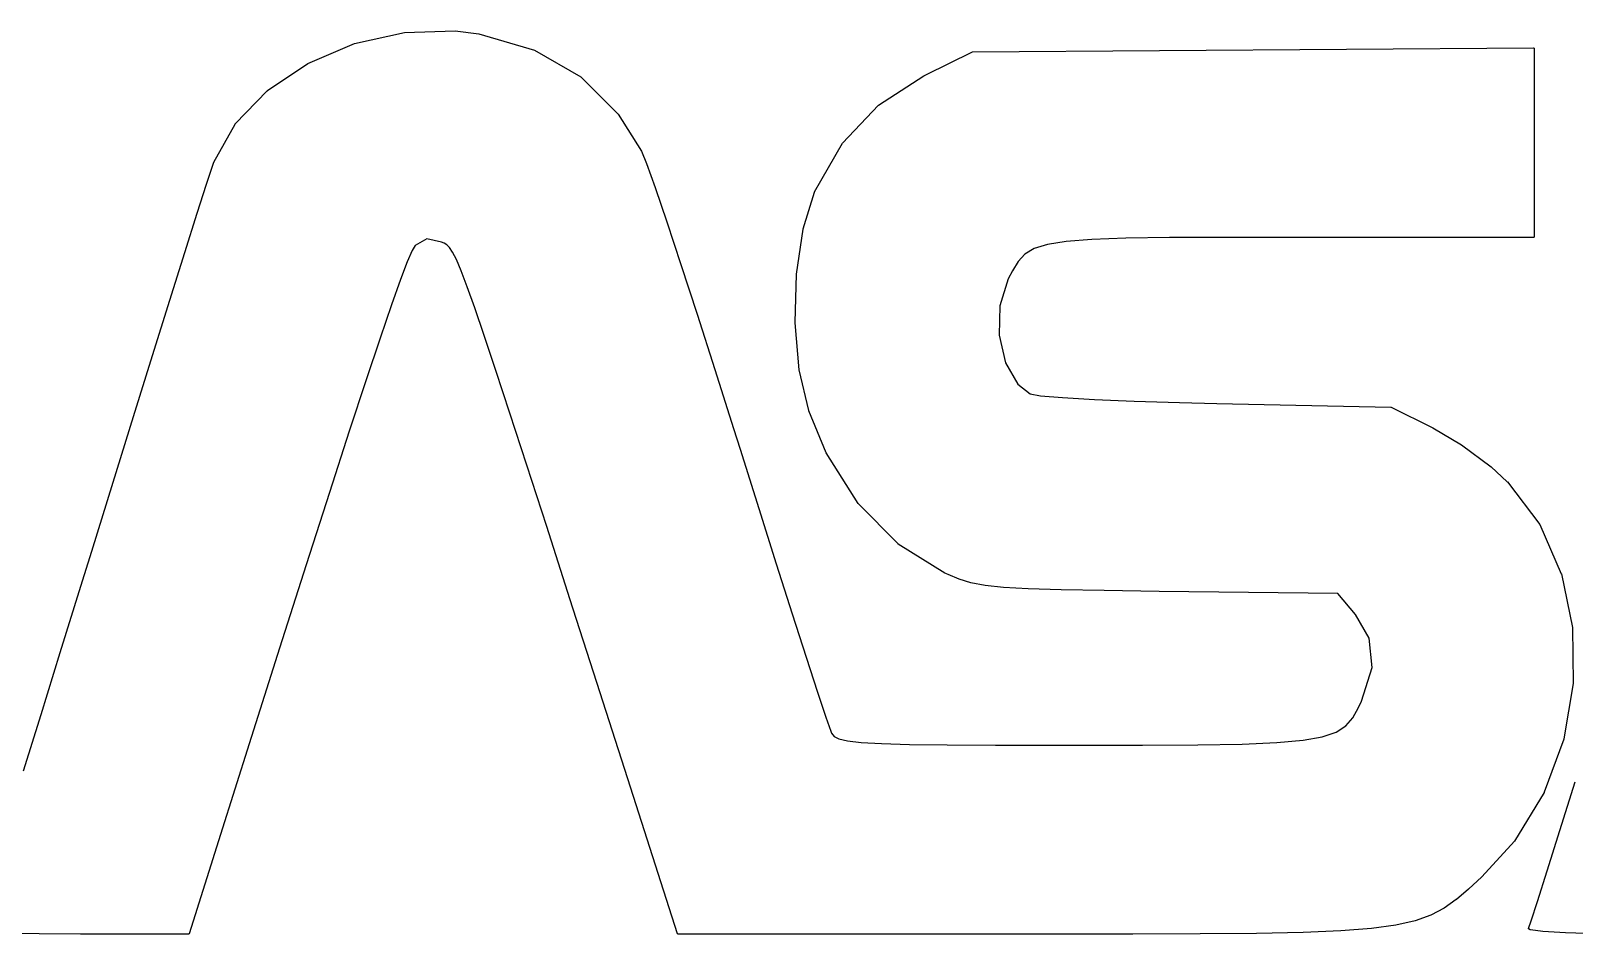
# Model space of a CAD drawing. Extents: x 42 to 158, y -102 to -39.
# Drawn here: x 96.88 to 115.64, y -65.62 to -54.65 of the extents above; entities that cross this region are included whole.
import ezdxf

# ---------------------------------------------------------------- set-up
doc = ezdxf.new("R2010")
doc.units = 0
doc.header["$MEASUREMENT"] = 0
doc.layers.add('BLACK', color=7, linetype='CONTINUOUS')

msp = doc.modelspace()

# ---------------------------------------------------------------- linework, layer by layer
at = {"layer": 'BLACK', "linetype": 'CONTINUOUS'}
for p, q in [((100.813, -54.8011), (101.419, -54.6644)), ((101.419, -54.6644), (101.42, -54.6643)), ((101.419, -54.6644), (101.419, -54.6644)), ((101.419, -54.6644), (101.419, -54.6644)), ((101.419, -54.6644), (101.419, -54.6644)), ((101.419, -54.6644), (101.419, -54.6644)), ((101.42, -54.6643), (102.037, -54.6462)), ((101.42, -54.6643), (101.42, -54.6643)), ((102.037, -54.6462), (102.037, -54.6462)), ((102.037, -54.6462), (102.037, -54.6463)), ((102.037, -54.6463), (102.038, -54.6463)), ((102.038, -54.6463), (102.324, -54.6832)), ((102.324, -54.6832), (102.324, -54.6832)), ((102.324, -54.6832), (102.324, -54.6833)), ((102.324, -54.6833), (102.324, -54.6833)), ((102.324, -54.6833), (103, -54.8809)), ((100.247, -55.0421), (100.812, -54.8014)), ((100.812, -54.8014), (100.813, -54.8012)), ((100.812, -54.8014), (100.812, -54.8014)), ((100.813, -54.8012), (100.813, -54.8011)), ((103, -54.8809), (103, -54.8809)), ((103, -54.8809), (103, -54.8809)), ((103, -54.8809), (103, -54.8809)), ((103, -54.8809), (103, -54.8811)), ((103, -54.8811), (103.001, -54.8813)), ((103.001, -54.8813), (103.001, -54.8813)), ((103.001, -54.8813), (103.001, -54.8813)), ((103.001, -54.8813), (103.563, -55.2045)), ((107.758, -55.1812), (108.325, -54.9018)), ((108.325, -54.9016), (108.326, -54.9015)), ((108.325, -54.9017), (108.325, -54.9016)), ((108.325, -54.9018), (108.325, -54.9017)), ((108.325, -54.9018), (108.325, -54.9018)), ((108.325, -54.9018), (108.325, -54.9018)), ((108.326, -54.9014), (108.327, -54.9013)), ((108.326, -54.9015), (108.326, -54.9014)), ((108.326, -54.9014), (108.326, -54.9014)), ((108.326, -54.9015), (108.326, -54.9015)), ((108.327, -54.9013), (115.147, -54.8518)), ((108.327, -54.9013), (108.327, -54.9013)), ((108.327, -54.9013), (108.327, -54.9013)), ((115.147, -54.8518), (115.147, -54.8518)), ((115.147, -54.8518), (115.148, -54.8519)), ((115.148, -54.8519), (115.148, -54.852)), ((115.148, -54.852), (115.149, -54.8522)), ((115.149, -54.8522), (115.149, -54.8526)), ((115.149, -54.8526), (115.149, -54.8526)), ((115.149, -54.8526), (115.149, -54.8526)), ((115.149, -54.8526), (115.15, -54.8533)), ((115.15, -54.8533), (115.151, -54.854)), ((115.151, -54.854), (115.151, -54.8549)), ((115.151, -54.8549), (115.152, -54.8558)), ((115.152, -54.8558), (115.152, -54.8568)), ((115.152, -54.8568), (115.152, -57.1501)), ((99.7537, -55.3724), (100.247, -55.0425)), ((100.247, -55.0423), (100.247, -55.0421)), ((100.247, -55.0425), (100.247, -55.0423)), ((100.247, -55.0425), (100.247, -55.0425)), ((100.247, -55.0425), (100.247, -55.0425)), ((100.247, -55.0425), (100.247, -55.0425)), ((100.247, -55.0425), (100.247, -55.0425)), ((103.563, -55.2045), (103.563, -55.2046)), ((103.563, -55.2046), (103.564, -55.2046)), ((103.564, -55.2046), (103.564, -55.2047)), ((103.564, -55.2047), (103.564, -55.2049)), ((103.564, -55.2049), (103.564, -55.2051)), ((103.564, -55.2051), (103.564, -55.2052)), ((103.564, -55.2052), (103.564, -55.2053)), ((103.564, -55.2053), (104.017, -55.6564)), ((107.183, -55.5481), (107.734, -55.1928)), ((107.734, -55.1927), (107.735, -55.1926)), ((107.734, -55.1928), (107.734, -55.1927)), ((107.735, -55.1925), (107.757, -55.1812)), ((107.735, -55.1926), (107.735, -55.1925)), ((107.757, -55.1812), (107.758, -55.1812)), ((107.758, -55.1812), (107.758, -55.1812)), ((99.3622, -55.7773), (99.7529, -55.3731)), ((99.7529, -55.373), (99.7531, -55.3728)), ((99.7529, -55.3731), (99.7529, -55.373)), ((99.7529, -55.373), (99.7529, -55.373)), ((99.7529, -55.373), (99.7529, -55.373)), ((99.7531, -55.3728), (99.7537, -55.3724)), ((99.7537, -55.3724), (99.7537, -55.3724)), ((99.7537, -55.3724), (99.7537, -55.3724)), ((104.017, -55.6564), (104.017, -55.6565)), ((104.017, -55.6565), (104.017, -55.6565)), ((104.017, -55.6565), (104.017, -55.6565)), ((104.017, -55.6565), (104.018, -55.6569)), ((104.018, -55.6569), (104.018, -55.6572)), ((104.018, -55.6572), (104.018, -55.6573)), ((104.018, -55.6573), (104.018, -55.6573)), ((104.018, -55.6573), (104.301, -56.1064)), ((106.747, -56.0111), (107.182, -55.5489)), ((107.182, -55.5485), (107.183, -55.5482)), ((107.182, -55.5487), (107.182, -55.5485)), ((107.182, -55.5488), (107.182, -55.5487)), ((107.182, -55.5489), (107.182, -55.5488)), ((107.182, -55.5488), (107.182, -55.5488)), ((107.183, -55.5482), (107.183, -55.5481)), ((107.183, -55.5482), (107.183, -55.5482)), ((99.1036, -56.2423), (99.3614, -55.7784)), ((99.3614, -55.7784), (99.3615, -55.7783)), ((99.3615, -55.7782), (99.3616, -55.7781)), ((99.3615, -55.7783), (99.3615, -55.7782)), ((99.3616, -55.7781), (99.3618, -55.7778)), ((99.3618, -55.7778), (99.362, -55.7775)), ((99.362, -55.7775), (99.3621, -55.7774)), ((99.3621, -55.7774), (99.3622, -55.7773)), ((106.406, -56.6039), (106.746, -56.012)), ((106.746, -56.0118), (106.747, -56.0115)), ((106.746, -56.0119), (106.746, -56.0118)), ((106.746, -56.012), (106.746, -56.0119)), ((106.746, -56.0119), (106.746, -56.0119)), ((106.747, -56.0112), (106.747, -56.0111)), ((106.747, -56.0111), (106.747, -56.0111)), ((106.747, -56.0115), (106.747, -56.0112)), ((99.0862, -56.2919), (99.1032, -56.2431)), ((99.1032, -56.2431), (99.1034, -56.2427)), ((99.1032, -56.2431), (99.1032, -56.2431)), ((99.1034, -56.2427), (99.1036, -56.2423)), ((104.301, -56.1064), (104.301, -56.1064)), ((104.301, -56.1064), (104.301, -56.1068)), ((104.301, -56.1068), (104.301, -56.1071)), ((104.301, -56.1071), (104.362, -56.257)), ((104.362, -56.257), (104.362, -56.2571)), ((104.362, -56.2571), (104.362, -56.2572)), ((104.362, -56.2572), (104.362, -56.2572)), ((104.362, -56.2572), (104.466, -56.5497)), ((99.0151, -56.5084), (99.0861, -56.292)), ((99.0861, -56.292), (99.0862, -56.292)), ((99.0862, -56.292), (99.0862, -56.2919)), ((99.0862, -56.2919), (99.0862, -56.2919)), ((98.9016, -56.8628), (99.0151, -56.5085)), ((99.0151, -56.5085), (99.0151, -56.5084)), ((99.0151, -56.5084), (99.0151, -56.5084)), ((104.466, -56.5497), (104.466, -56.5498)), ((104.466, -56.5498), (104.466, -56.5498)), ((104.466, -56.5498), (104.608, -56.9656)), ((106.266, -57.0532), (106.406, -56.6054)), ((106.406, -56.6041), (106.406, -56.6039)), ((106.406, -56.6043), (106.406, -56.6041)), ((106.406, -56.6044), (106.406, -56.6043)), ((106.406, -56.6049), (106.406, -56.6044)), ((106.406, -56.6051), (106.406, -56.6049)), ((106.406, -56.6054), (106.406, -56.6051)), ((106.406, -56.6054), (106.406, -56.6054)), ((98.7509, -57.3387), (98.9016, -56.8628)), ((98.9016, -56.8628), (98.9016, -56.8628)), ((104.608, -56.9656), (104.608, -56.9656)), ((104.608, -56.9656), (104.608, -56.9656)), ((104.608, -56.9656), (104.781, -57.4855)), ((101.69, -57.1718), (101.551, -57.2552)), ((101.871, -57.2133), (101.69, -57.1718)), ((101.902, -57.2269), (101.871, -57.2133)), ((106.186, -57.6017), (106.265, -57.054)), ((106.265, -57.0536), (106.266, -57.0532)), ((106.265, -57.0539), (106.265, -57.0536)), ((106.265, -57.054), (106.265, -57.0539)), ((109.465, -57.2039), (109.237, -57.2406)), ((109.777, -57.1795), (109.465, -57.2039)), ((110.19, -57.165), (109.777, -57.1795)), ((110.72, -57.1577), (110.19, -57.165)), ((111.385, -57.1553), (110.72, -57.1577)), ((110.72, -57.1577), (110.72, -57.1577)), ((112.202, -57.155), (111.385, -57.1553)), ((115.147, -57.155), (112.202, -57.155)), ((115.148, -57.1549), (115.147, -57.1549)), ((115.147, -57.1549), (115.147, -57.155)), ((115.149, -57.1546), (115.148, -57.1548)), ((115.148, -57.1548), (115.148, -57.1549)), ((115.148, -57.1549), (115.148, -57.1549)), ((115.148, -57.1549), (115.148, -57.1549)), ((115.15, -57.1538), (115.149, -57.1542)), ((115.149, -57.1542), (115.149, -57.1542)), ((115.149, -57.1542), (115.149, -57.1542)), ((115.149, -57.1542), (115.149, -57.1544)), ((115.149, -57.1544), (115.149, -57.1546)), ((115.149, -57.1546), (115.149, -57.1546)), ((115.149, -57.1546), (115.149, -57.1546)), ((115.151, -57.1528), (115.15, -57.1532)), ((115.15, -57.1532), (115.15, -57.1535)), ((115.15, -57.1535), (115.15, -57.1536)), ((115.15, -57.1536), (115.15, -57.1536)), ((115.15, -57.1536), (115.15, -57.1538)), ((115.152, -57.151), (115.151, -57.1516)), ((115.151, -57.1516), (115.151, -57.1519)), ((115.151, -57.1519), (115.151, -57.152)), ((115.151, -57.152), (115.151, -57.152)), ((115.151, -57.152), (115.151, -57.1525)), ((115.151, -57.1525), (115.151, -57.1528)), ((115.151, -57.1528), (115.151, -57.1528)), ((115.151, -57.1528), (115.151, -57.1528)), ((115.152, -57.1501), (115.152, -57.1506)), ((115.152, -57.1506), (115.152, -57.151)), ((115.152, -57.151), (115.152, -57.151)), ((115.152, -57.151), (115.152, -57.151)), ((98.5681, -57.9195), (98.7509, -57.3387)), ((98.7509, -57.3387), (98.7509, -57.3387)), ((98.7509, -57.3387), (98.7509, -57.3387)), ((101.513, -57.3164), (101.454, -57.4517)), ((101.551, -57.2552), (101.513, -57.3164)), ((101.935, -57.2459), (101.902, -57.2269)), ((101.968, -57.2781), (101.935, -57.2459)), ((102.006, -57.3344), (101.968, -57.2781)), ((102.052, -57.4256), (102.006, -57.3344)), ((108.961, -57.3605), (108.879, -57.4489)), ((109.075, -57.292), (108.961, -57.3605)), ((109.237, -57.2406), (109.075, -57.292)), ((101.454, -57.4517), (101.371, -57.6684)), ((102.11, -57.5622), (102.052, -57.4256)), ((102.183, -57.7546), (102.11, -57.5622)), ((104.781, -57.4855), (104.781, -57.4856)), ((104.781, -57.4856), (104.781, -57.4856)), ((104.781, -57.4856), (104.978, -58.0904)), ((108.811, -57.5601), (108.758, -57.6609)), ((108.879, -57.4489), (108.811, -57.5601)), ((101.371, -57.6684), (101.262, -57.9746)), ((102.275, -58.0133), (102.183, -57.7546)), ((106.17, -58.1913), (106.186, -57.6022)), ((106.186, -57.6019), (106.186, -57.6017)), ((106.186, -57.6022), (106.186, -57.6019)), ((106.186, -57.6022), (106.186, -57.6022)), ((108.758, -57.6609), (108.656, -57.9883)), ((98.3583, -58.5892), (98.5681, -57.9196)), ((98.5681, -57.9196), (98.5681, -57.9195)), ((98.5681, -57.9195), (98.5681, -57.9195)), ((101.262, -57.9746), (101.124, -58.3785)), ((102.39, -58.3489), (102.275, -58.0133)), ((104.978, -58.0904), (104.978, -58.0904)), ((104.978, -58.0904), (104.978, -58.0904)), ((104.978, -58.0904), (105.193, -58.7609)), ((108.656, -57.9883), (108.648, -58.3443)), ((106.17, -58.1915), (106.17, -58.1913)), ((106.17, -58.1918), (106.17, -58.1915)), ((106.219, -58.7638), (106.17, -58.1918)), ((106.17, -58.1918), (106.17, -58.1918)), ((108.648, -58.3443), (108.725, -58.6787)), ((101.124, -58.3785), (100.954, -58.888)), ((101.124, -58.3785), (101.124, -58.3785)), ((102.531, -58.7718), (102.39, -58.3489)), ((98.1267, -59.3314), (98.3583, -58.5893)), ((98.3583, -58.5893), (98.3583, -58.5892)), ((98.3583, -58.5892), (98.3583, -58.5892)), ((108.725, -58.6787), (108.877, -58.9411)), ((100.954, -58.888), (100.749, -59.5115)), ((102.702, -59.2925), (102.531, -58.7718)), ((102.531, -58.7718), (102.531, -58.7718)), ((105.193, -58.7609), (105.193, -58.761)), ((105.193, -58.761), (105.193, -58.761)), ((105.193, -58.761), (105.42, -59.4779)), ((106.219, -58.7641), (106.219, -58.7638)), ((106.219, -58.7644), (106.219, -58.7641)), ((106.219, -58.7645), (106.219, -58.7644)), ((106.334, -59.2608), (106.219, -58.7645)), ((108.877, -58.9411), (109.028, -59.0581)), ((109.028, -59.0581), (109.151, -59.0791)), ((109.151, -59.0791), (109.419, -59.1014)), ((106.334, -59.2611), (106.334, -59.2608)), ((106.334, -59.2615), (106.334, -59.2611)), ((106.334, -59.2616), (106.334, -59.2615)), ((106.547, -59.7742), (106.334, -59.2616)), ((109.419, -59.1014), (109.807, -59.1237)), ((109.807, -59.1237), (109.807, -59.1237)), ((109.807, -59.1237), (110.289, -59.1445)), ((110.289, -59.1445), (110.841, -59.1626)), ((110.841, -59.1626), (111.294, -59.1739)), ((111.294, -59.1739), (111.294, -59.1739)), ((111.294, -59.1739), (113.411, -59.2193)), ((113.411, -59.2193), (113.411, -59.2193)), ((113.411, -59.2193), (113.411, -59.2193)), ((113.411, -59.2193), (113.411, -59.2193)), ((113.411, -59.2193), (113.412, -59.2194)), ((113.412, -59.2194), (113.412, -59.2195)), ((113.412, -59.2195), (113.412, -59.2195)), ((113.412, -59.2195), (113.412, -59.2195)), ((113.412, -59.2195), (113.413, -59.2196)), ((113.413, -59.2196), (113.413, -59.2198)), ((113.413, -59.2198), (113.413, -59.2198)), ((113.413, -59.2198), (113.413, -59.2198)), ((113.413, -59.2198), (113.921, -59.4691)), ((97.8784, -60.1293), (98.1267, -59.3314)), ((98.1267, -59.3314), (98.1267, -59.3314)), ((102.702, -59.2926), (102.702, -59.2925)), ((102.702, -59.2925), (102.702, -59.2925)), ((102.907, -59.9218), (102.702, -59.2926)), ((113.921, -59.4691), (113.921, -59.4691)), ((113.921, -59.4691), (113.921, -59.4692)), ((113.921, -59.4692), (113.922, -59.4693)), ((113.922, -59.4693), (114.271, -59.6767)), ((100.749, -59.5115), (100.508, -60.2571)), ((100.749, -59.5115), (100.749, -59.5115)), ((105.42, -59.4779), (105.42, -59.478)), ((105.42, -59.478), (105.42, -59.478)), ((105.42, -59.478), (105.5, -59.7308)), ((105.5, -59.7308), (105.5, -59.7308)), ((105.5, -59.7308), (105.726, -60.4507)), ((106.547, -59.7745), (106.547, -59.7742)), ((106.547, -59.7749), (106.547, -59.7745)), ((106.934, -60.3886), (106.547, -59.7749)), ((106.547, -59.7749), (106.547, -59.7749)), ((114.271, -59.6767), (114.271, -59.6767)), ((114.271, -59.6767), (114.271, -59.6769)), ((114.271, -59.6769), (114.271, -59.677)), ((114.271, -59.677), (114.629, -59.9447)), ((103.149, -60.6701), (102.907, -59.9218)), ((102.907, -59.9218), (102.907, -59.9218)), ((114.629, -59.9447), (114.629, -59.9448)), ((114.629, -59.9448), (114.629, -59.9449)), ((114.629, -59.9449), (114.629, -59.945)), ((114.629, -59.945), (114.826, -60.1251)), ((97.6186, -60.9671), (97.8784, -60.1294)), ((97.8784, -60.1294), (97.8784, -60.1293)), ((97.8784, -60.1293), (97.8784, -60.1293)), ((114.826, -60.1251), (114.826, -60.1251)), ((114.826, -60.1251), (114.826, -60.1254)), ((114.826, -60.1254), (114.827, -60.1257)), ((114.827, -60.1257), (115.22, -60.6448)), ((100.508, -60.2571), (100.227, -61.133)), ((100.508, -60.2571), (100.508, -60.2571)), ((106.934, -60.3887), (106.934, -60.3886)), ((106.935, -60.389), (106.934, -60.3887)), ((106.934, -60.3887), (106.934, -60.3887)), ((106.935, -60.3894), (106.935, -60.389)), ((106.935, -60.3895), (106.935, -60.3894)), ((106.935, -60.3894), (106.935, -60.3894)), ((106.935, -60.3894), (106.935, -60.3894)), ((107.42, -60.8809), (106.935, -60.3895)), ((105.726, -60.4507), (105.939, -61.1237)), ((103.432, -61.5479), (103.149, -60.6701)), ((103.149, -60.6701), (103.149, -60.6701)), ((115.22, -60.6448), (115.22, -60.6448)), ((115.22, -60.6448), (115.22, -60.6449)), ((115.22, -60.6449), (115.22, -60.6449)), ((115.22, -60.6449), (115.22, -60.6453)), ((115.22, -60.6453), (115.22, -60.6457)), ((115.22, -60.6457), (115.22, -60.6457)), ((115.22, -60.6457), (115.22, -60.6458)), ((115.22, -60.6458), (115.483, -61.2444)), ((97.4864, -61.3936), (97.6186, -60.9671)), ((97.6186, -60.9671), (97.6186, -60.9671)), ((107.42, -60.881), (107.42, -60.8809)), ((107.42, -60.8813), (107.42, -60.881)), ((107.42, -60.881), (107.42, -60.881)), ((107.421, -60.8815), (107.42, -60.8813)), ((107.421, -60.8816), (107.421, -60.8815)), ((107.421, -60.8817), (107.421, -60.8816)), ((107.421, -60.8816), (107.421, -60.8816)), ((107.99, -61.2351), (107.421, -60.8817)), ((100.227, -61.1331), (99.9028, -62.1473)), ((100.227, -61.133), (100.227, -61.1331)), ((105.939, -61.1237), (105.939, -61.1237)), ((105.939, -61.1237), (106.133, -61.7318)), ((107.99, -61.2352), (107.99, -61.2351)), ((107.99, -61.2353), (107.99, -61.2352)), ((107.99, -61.2354), (107.99, -61.2353)), ((108.028, -61.2525), (107.99, -61.2354)), ((108.028, -61.2526), (108.028, -61.2525)), ((108.164, -61.3087), (108.028, -61.2526)), ((108.028, -61.2526), (108.028, -61.2526)), ((108.028, -61.2526), (108.028, -61.2526)), ((108.164, -61.3088), (108.164, -61.3087)), ((108.164, -61.3087), (108.164, -61.3087)), ((108.306, -61.3522), (108.164, -61.3088)), ((108.164, -61.3088), (108.164, -61.3088)), ((115.483, -61.2444), (115.483, -61.2445)), ((115.483, -61.2445), (115.484, -61.2452)), ((115.484, -61.2452), (115.484, -61.2454)), ((115.484, -61.2454), (115.619, -61.8967)), ((97.236, -62.2011), (97.4864, -61.3936)), ((97.4864, -61.3936), (97.4864, -61.3936)), ((97.4864, -61.3936), (97.4864, -61.3936)), ((108.306, -61.3523), (108.306, -61.3522)), ((108.306, -61.3524), (108.306, -61.3523)), ((108.306, -61.3523), (108.306, -61.3523)), ((108.478, -61.385), (108.306, -61.3524)), ((108.478, -61.3851), (108.478, -61.385)), ((108.478, -61.385), (108.478, -61.385)), ((108.702, -61.409), (108.478, -61.3851)), ((108.478, -61.3851), (108.478, -61.3851)), ((109.002, -61.4262), (108.702, -61.409)), ((108.702, -61.409), (108.702, -61.409)), ((108.702, -61.409), (108.702, -61.409)), ((108.702, -61.409), (108.702, -61.409)), ((109.003, -61.4262), (109.002, -61.4262)), ((109.002, -61.4262), (109.002, -61.4262)), ((109.402, -61.4386), (109.003, -61.4262)), ((109.003, -61.4262), (109.003, -61.4262)), ((109.924, -61.4482), (109.402, -61.4386)), ((109.402, -61.4386), (109.402, -61.4386)), ((109.402, -61.4386), (109.402, -61.4386)), ((110.593, -61.457), (109.924, -61.4482)), ((109.924, -61.4482), (109.924, -61.4482)), ((109.924, -61.4482), (109.924, -61.4482)), ((112.767, -61.4833), (110.593, -61.457)), ((110.593, -61.457), (110.593, -61.457)), ((112.98, -61.7366), (112.767, -61.4833)), ((103.759, -62.5658), (103.432, -61.5479)), ((103.432, -61.5479), (103.432, -61.5479)), ((106.133, -61.7318), (106.133, -61.7318)), ((106.133, -61.7318), (106.302, -62.2571)), ((113.147, -62.0243), (112.98, -61.7366)), ((115.619, -61.8967), (115.619, -61.8968)), ((115.619, -61.8968), (115.619, -61.8972)), ((115.619, -61.8972), (115.619, -61.8976)), ((115.619, -61.8976), (115.628, -62.5744)), ((113.182, -62.3836), (113.147, -62.0243)), ((97.002, -62.9544), (97.236, -62.2011)), ((99.9028, -62.1473), (99.5337, -63.3083)), ((99.9028, -62.1473), (99.9028, -62.1473)), ((106.302, -62.2571), (106.44, -62.6815)), ((113.056, -62.7906), (113.182, -62.3836)), ((104.135, -63.7343), (103.759, -62.5658)), ((103.759, -62.5658), (103.759, -62.5658)), ((115.628, -62.5753), (115.512, -63.2506)), ((115.628, -62.5744), (115.628, -62.5745)), ((115.628, -62.5745), (115.628, -62.5749)), ((115.628, -62.5749), (115.628, -62.5753)), ((106.44, -62.6815), (106.44, -62.6816)), ((106.44, -62.6816), (106.542, -62.987)), ((113.018, -62.8698), (113.056, -62.7906)), ((96.7893, -63.6381), (97.002, -62.9544)), ((97.002, -62.9544), (97.002, -62.9544)), ((106.542, -62.987), (106.602, -63.1558)), ((112.863, -63.0895), (112.948, -62.9919)), ((112.948, -62.9919), (113.018, -62.8698)), ((106.602, -63.1558), (106.612, -63.1799)), ((106.612, -63.1799), (106.643, -63.2186)), ((106.643, -63.2186), (106.701, -63.2499)), ((112.578, -63.2239), (112.745, -63.1659)), ((112.745, -63.1659), (112.863, -63.0895)), ((99.5337, -63.3084), (99.1839, -64.4117)), ((99.5337, -63.3083), (99.5337, -63.3084)), ((99.5337, -63.3084), (99.5337, -63.3084)), ((106.701, -63.2499), (106.805, -63.2748)), ((106.805, -63.2748), (106.971, -63.2936)), ((106.971, -63.2936), (107.218, -63.3072)), ((107.218, -63.3072), (107.56, -63.3164)), ((107.56, -63.3164), (107.56, -63.3164)), ((107.56, -63.3164), (108.016, -63.3219)), ((108.016, -63.3219), (108.016, -63.3219)), ((108.016, -63.3219), (108.603, -63.3247)), ((108.603, -63.3247), (108.603, -63.3247)), ((108.603, -63.3247), (109.337, -63.3256)), ((109.337, -63.3256), (109.337, -63.3256)), ((109.337, -63.3256), (109.566, -63.3257)), ((109.566, -63.3257), (110.392, -63.325)), ((110.392, -63.325), (111.065, -63.3213)), ((111.065, -63.3213), (111.604, -63.312)), ((111.604, -63.312), (112.024, -63.2944)), ((112.024, -63.2944), (112.343, -63.2659)), ((112.343, -63.2659), (112.578, -63.2239)), ((115.512, -63.2515), (115.273, -63.8982)), ((115.512, -63.2506), (115.512, -63.2507)), ((115.512, -63.2507), (115.512, -63.2511)), ((115.512, -63.2511), (115.512, -63.2515)), ((104.135, -63.7344), (104.135, -63.7343)), ((104.74, -65.6182), (104.135, -63.7344)), ((115.464, -64.3643), (115.65, -63.7716)), ((115.273, -63.8991), (114.914, -64.4902)), ((115.273, -63.8982), (115.273, -63.8983)), ((115.273, -63.8983), (115.273, -63.8987)), ((115.273, -63.8987), (115.273, -63.8991)), ((99.1839, -64.4117), (98.8018, -65.6182)), ((99.1839, -64.4117), (99.1839, -64.4117)), ((114.913, -64.4909), (114.516, -64.9271)), ((114.914, -64.4902), (114.913, -64.4906)), ((114.913, -64.4906), (114.913, -64.4909)), ((114.914, -64.4902), (114.914, -64.4902)), ((115.31, -64.8531), (115.464, -64.3643)), ((115.464, -64.3643), (115.464, -64.3643)), ((115.192, -65.2237), (115.31, -64.8532)), ((115.31, -64.8532), (115.31, -64.8531)), ((114.354, -65.0755), (114.207, -65.2007)), ((114.516, -64.9274), (114.354, -65.0754)), ((114.354, -65.0754), (114.354, -65.0754)), ((114.354, -65.0754), (114.354, -65.0754)), ((114.354, -65.0754), (114.354, -65.0755)), ((114.516, -64.9271), (114.516, -64.9271)), ((114.516, -64.9271), (114.516, -64.9273)), ((114.516, -64.9273), (114.516, -64.9274)), ((114.206, -65.201), (114.06, -65.3054)), ((114.207, -65.2009), (114.206, -65.201)), ((114.207, -65.2007), (114.207, -65.2008)), ((114.207, -65.2008), (114.207, -65.2009)), ((115.116, -65.4613), (115.192, -65.2237)), ((113.706, -65.4602), (113.47, -65.5135)), ((113.707, -65.46), (113.706, -65.4601)), ((113.706, -65.4601), (113.706, -65.4602)), ((113.897, -65.3915), (113.707, -65.46)), ((113.707, -65.46), (113.707, -65.46)), ((113.898, -65.3914), (113.897, -65.3915)), ((114.059, -65.3057), (113.898, -65.3912)), ((113.898, -65.3912), (113.898, -65.3913)), ((113.898, -65.3913), (113.898, -65.3914)), ((114.06, -65.3056), (114.059, -65.3057)), ((114.06, -65.3054), (114.06, -65.3054)), ((114.06, -65.3054), (114.06, -65.3056)), ((115.084, -65.5515), (115.116, -65.4613)), ((96.9806, -65.6202), (96.6273, -65.6139)), ((97.4801, -65.6217), (96.9806, -65.6202)), ((96.9806, -65.6202), (96.9806, -65.6202)), ((96.9806, -65.6202), (96.9806, -65.6202)), ((98.7971, -65.6217), (97.4801, -65.6217)), ((98.7973, -65.6216), (98.7971, -65.6217)), ((98.7975, -65.6217), (98.7973, -65.6216)), ((98.7978, -65.6216), (98.7975, -65.6217)), ((98.798, -65.6216), (98.7978, -65.6216)), ((98.7982, -65.6215), (98.798, -65.6216)), ((98.7984, -65.6215), (98.7982, -65.6215)), ((98.7987, -65.6214), (98.7984, -65.6215)), ((98.799, -65.6213), (98.7987, -65.6214)), ((98.7992, -65.6212), (98.799, -65.6213)), ((98.7993, -65.6211), (98.7992, -65.6212)), ((98.7996, -65.621), (98.7993, -65.6211)), ((98.7998, -65.6208), (98.7996, -65.621)), ((98.8, -65.6207), (98.7998, -65.6208)), ((98.8002, -65.6206), (98.8, -65.6207)), ((98.8004, -65.6204), (98.8002, -65.6206)), ((98.8006, -65.6202), (98.8004, -65.6204)), ((98.8007, -65.6201), (98.8006, -65.6202)), ((98.8009, -65.6199), (98.8007, -65.6201)), ((98.801, -65.6197), (98.8009, -65.6199)), ((98.8012, -65.6195), (98.801, -65.6197)), ((98.8013, -65.6193), (98.8012, -65.6195)), ((98.8014, -65.6191), (98.8013, -65.6193)), ((98.8016, -65.6189), (98.8014, -65.6191)), ((98.8017, -65.6186), (98.8016, -65.6189)), ((98.8018, -65.6182), (98.8017, -65.6184)), ((98.8017, -65.6184), (98.8017, -65.6186)), ((98.8018, -65.6182), (98.8018, -65.6182)), ((104.741, -65.6184), (104.74, -65.6182)), ((104.741, -65.6185), (104.741, -65.6184)), ((104.741, -65.6188), (104.741, -65.6185)), ((104.741, -65.6191), (104.741, -65.6188)), ((104.741, -65.6192), (104.741, -65.6191)), ((104.741, -65.6194), (104.741, -65.6192)), ((104.741, -65.6196), (104.741, -65.6194)), ((104.741, -65.6199), (104.741, -65.6196)), ((104.742, -65.62), (104.741, -65.6199)), ((104.742, -65.6202), (104.742, -65.62)), ((104.742, -65.6204), (104.742, -65.6202)), ((104.742, -65.6206), (104.742, -65.6204)), ((104.742, -65.6207), (104.742, -65.6206)), ((104.742, -65.6208), (104.742, -65.6207)), ((104.743, -65.6209), (104.742, -65.6208)), ((104.743, -65.6211), (104.743, -65.6209)), ((104.743, -65.6212), (104.743, -65.6211)), ((104.743, -65.6213), (104.743, -65.6212)), ((104.744, -65.6214), (104.743, -65.6213)), ((104.744, -65.6215), (104.744, -65.6214)), ((104.744, -65.6216), (104.744, -65.6215)), ((104.744, -65.6215), (104.744, -65.6215)), ((104.745, -65.6216), (104.744, -65.6216)), ((104.744, -65.6216), (104.744, -65.6216)), ((104.745, -65.6217), (104.745, -65.6216)), ((104.745, -65.6216), (104.745, -65.6216)), ((109, -65.6217), (104.745, -65.6217)), ((109.303, -65.6217), (109, -65.6217)), ((110.273, -65.6214), (109.303, -65.6217)), ((109.303, -65.6217), (109.303, -65.6217)), ((111.093, -65.6193), (110.273, -65.6214)), ((110.273, -65.6214), (110.273, -65.6214)), ((111.778, -65.6133), (111.093, -65.6193)), ((111.093, -65.6193), (111.093, -65.6193)), ((112.343, -65.6016), (111.778, -65.6133)), ((111.778, -65.6133), (111.778, -65.6133)), ((111.778, -65.6133), (111.778, -65.6133)), ((112.344, -65.6016), (112.343, -65.6016)), ((112.343, -65.6016), (112.343, -65.6016)), ((112.343, -65.6016), (112.343, -65.6016)), ((112.804, -65.5824), (112.344, -65.6016)), ((113.174, -65.5537), (112.804, -65.5824)), ((112.804, -65.5824), (112.804, -65.5824)), ((112.804, -65.5824), (112.804, -65.5824)), ((112.804, -65.5824), (112.804, -65.5824)), ((113.47, -65.5136), (113.174, -65.5536)), ((113.174, -65.5536), (113.174, -65.5537)), ((113.174, -65.5537), (113.174, -65.5537)), ((113.174, -65.5537), (113.174, -65.5537)), ((113.47, -65.5135), (113.47, -65.5135)), ((113.47, -65.5135), (113.47, -65.5135)), ((113.47, -65.5135), (113.47, -65.5136)), ((115.084, -65.5518), (115.084, -65.5515)), ((115.084, -65.5521), (115.084, -65.5518)), ((115.084, -65.5523), (115.084, -65.5521)), ((115.084, -65.5525), (115.084, -65.5523)), ((115.084, -65.5528), (115.084, -65.5525)), ((115.084, -65.5531), (115.084, -65.5528)), ((115.084, -65.5533), (115.084, -65.5531)), ((115.084, -65.5535), (115.084, -65.5533)), ((115.084, -65.5538), (115.084, -65.5535)), ((115.084, -65.5541), (115.084, -65.5538)), ((115.084, -65.5542), (115.084, -65.5541)), ((115.084, -65.5544), (115.084, -65.5542)), ((115.084, -65.5547), (115.084, -65.5544)), ((115.084, -65.555), (115.084, -65.5547)), ((115.085, -65.5552), (115.084, -65.555)), ((115.085, -65.5553), (115.085, -65.5552)), ((115.085, -65.5556), (115.085, -65.5553)), ((115.085, -65.5559), (115.085, -65.5556)), ((115.085, -65.556), (115.085, -65.5559)), ((115.085, -65.5562), (115.085, -65.556)), ((115.085, -65.5564), (115.085, -65.5562)), ((115.086, -65.5566), (115.085, -65.5564)), ((115.086, -65.5568), (115.086, -65.5566)), ((115.086, -65.5569), (115.086, -65.5568)), ((115.086, -65.5571), (115.086, -65.5569)), ((115.086, -65.5573), (115.086, -65.5571)), ((115.105, -65.57), (115.086, -65.5573)), ((115.086, -65.5573), (115.086, -65.5573)), ((115.105, -65.5701), (115.105, -65.57)), ((115.106, -65.5703), (115.105, -65.5701)), ((115.105, -65.5701), (115.105, -65.5701)), ((115.106, -65.5705), (115.106, -65.5703)), ((115.106, -65.5706), (115.106, -65.5705)), ((115.106, -65.5705), (115.106, -65.5705)), ((115.107, -65.5706), (115.106, -65.5706)), ((115.107, -65.5707), (115.107, -65.5706)), ((115.107, -65.5708), (115.107, -65.5707)), ((115.258, -65.5909), (115.107, -65.5708)), ((115.107, -65.5708), (115.107, -65.5708)), ((115.107, -65.5708), (115.107, -65.5708)), ((115.258, -65.591), (115.258, -65.5909)), ((115.258, -65.5909), (115.258, -65.5909)), ((115.534, -65.6071), (115.258, -65.591)), ((115.258, -65.591), (115.258, -65.591)), ((115.908, -65.6178), (115.534, -65.6071)), ((115.534, -65.6071), (115.534, -65.6071)), ((115.534, -65.6071), (115.534, -65.6071)), ((115.534, -65.6071), (115.534, -65.6071))]:
    msp.add_line(p, q, dxfattribs=at)

doc.saveas('drawing.dxf')
